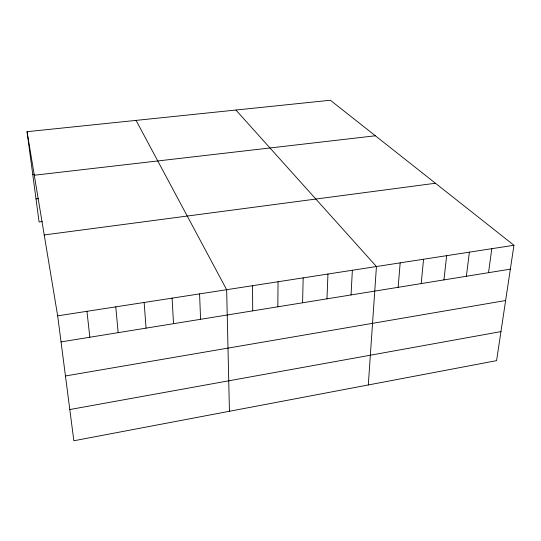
<?xml version="1.0" encoding="UTF-8"?>
<svg xmlns="http://www.w3.org/2000/svg" width="541" height="541" viewBox="0 0 541 541"><rect width="100%" height="100%" fill="white"/><g stroke="black" fill="none" stroke-linecap="round" stroke-linejoin="round"><path stroke-width="0.81" d="M277.824 306.801L278.047 281.753M302.581 302.791L303.183 277.864M326.98 298.842L327.954 274.037M351.035 294.946L352.374 270.257M368.306 384.955L376.441 266.53L235.91 110.033M398.142 287.318L400.171 262.865M421.202 283.585L423.562 259.247M443.951 279.9L446.636 255.677M466.389 276.268L469.385 252.16M488.516 272.684L491.823 248.684M513.95 245.262L496.577 360.651L73.847 440.759L57.671 315.843L27.05 131.693L330.362 100.241L513.95 245.262L57.671 315.843M69.803 409.544L500.946 331.606M65.454 375.968L505.632 300.519M61.045 341.898L510.352 269.147M44.22 234.956L435.444 183.25M42.293 221.56L39.087 221.972L27.05 131.693M36.01 198.905L38.452 198.608M32.751 174.479L34.401 174.29M34.293 175.243L375.359 135.784M136.068 120.386L226.652 289.705L229.438 411.275M86.952 311.312L89.826 337.239M115.781 306.855L118.161 332.654M144.149 302.466L146.063 328.137M172.079 298.145L173.533 323.687M199.575 293.891L200.589 319.305M252.539 285.695L252.715 310.865"/></g></svg>
